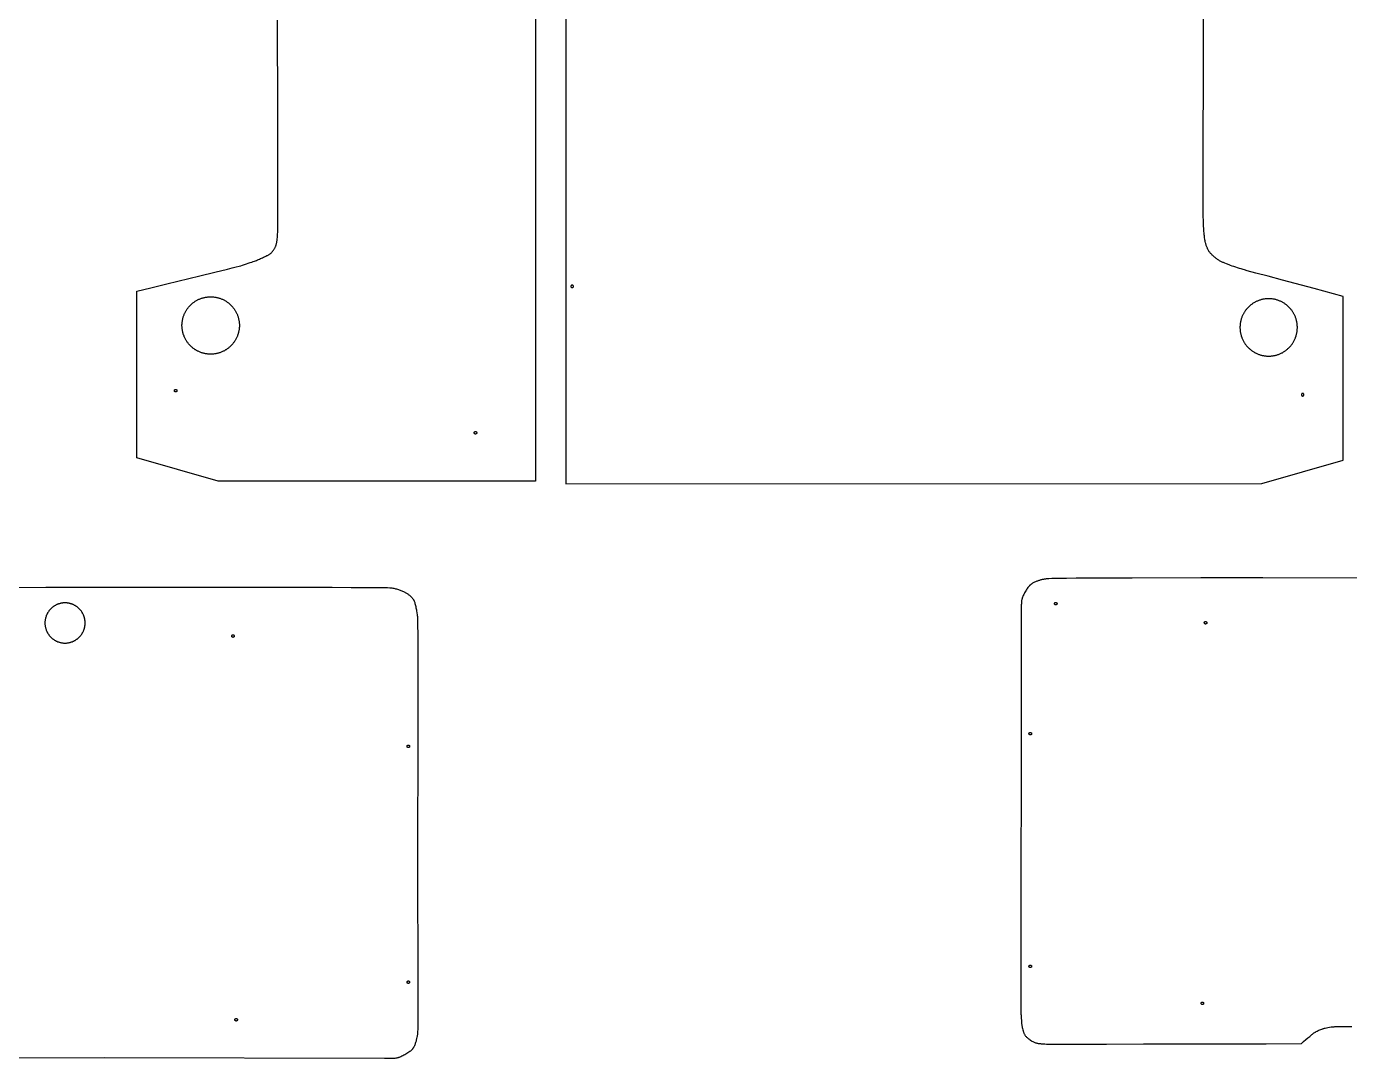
# Model space of a CAD drawing. Extents: x 51 to 7825, y -8 to 7597.
# Drawn here: x 2046 to 4122, y 2 to 1621 of the extents above; entities that cross this region are included whole.
import ezdxf

# ---------------------------------------------------------------- set-up
doc = ezdxf.new("R2010")
doc.units = 0
doc.layers.add('Default Layer', color=1, linetype='CONTINUOUS')

msp = doc.modelspace()

# ---------------------------------------------------------------- linework, layer by layer
at = {"layer": 'Default Layer'}
for points in [[(2892.1, 3263.5), (2892.1, 903.6), (3984, 904), (4111.8, 940.6), (4111.8, 1197.8), (4066.1, 1210), (4016.2, 1223.3), (3993.7, 1229.4), (3974.8, 1234.4), (3961.2, 1238.1), (3956.9, 1239.3), (3954.5, 1240), (3951.7, 1240.8), (3948.8, 1241.7), (3945.9, 1242.6), (3943, 1243.5), (3940.2, 1244.5), (3937.5, 1245.4), (3935, 1246.3), (3932.7, 1247.2), (3928.3, 1248.9), (3926.1, 1249.8), (3923.9, 1250.7), (3922.8, 1251.2), (3921.7, 1251.7), (3920.7, 1252.2), (3919.6, 1252.7), (3918.6, 1253.3), (3917.6, 1253.8), (3916.6, 1254.5), (3915.6, 1255.1), (3914.6, 1255.8), (3913.6, 1256.5), (3912.6, 1257.2), (3911.7, 1257.9), (3910.7, 1258.7), (3909.7, 1259.4), (3908.8, 1260.2), (3907.9, 1261), (3907, 1261.9), (3906.1, 1262.7), (3905.3, 1263.6), (3904.5, 1264.4), (3903.7, 1265.3), (3903, 1266.2), (3902.3, 1267.1), (3901.6, 1267.9), (3901, 1268.8), (3900.5, 1269.8), (3899.9, 1270.7), (3899.4, 1271.7), (3899, 1272.6), (3898.5, 1273.6), (3898.1, 1274.6), (3897.7, 1275.6), (3897.3, 1276.7), (3896.9, 1277.7), (3896.6, 1278.7), (3896.3, 1279.8), (3896, 1280.8), (3895.7, 1281.9), (3895.1, 1284), (3894.9, 1285.1), (3894.6, 1286.4), (3894.4, 1287.8), (3894.2, 1289.4), (3894, 1291.1), (3893.8, 1292.8), (3893.6, 1294.6), (3893.4, 1296.5), (3893.1, 1300.4), (3892.8, 1304.4), (3892.5, 1308.2), (3892.3, 1311.9), (3892.3, 1313.3), (3892.3, 1315.9), (3892.2, 1324.1), (3892.2, 1336.1), (3892.1, 1351.5), (3892.1, 1390.6), (3892.2, 1437.8), (3892.3, 1542.8), (3892.3, 1593.5), (3892.3, 1638.4)], [(2844.7, 1883.6), (2844.7, 1395.7), (2844.7, 907.8), (2346.7, 907.8), (2219, 944.4), (2219, 1205.8), (2241.3, 1211.3), (2266.3, 1217.4), (2318.1, 1230.1), (2341.5, 1235.8), (2361.1, 1240.6), (2368.9, 1242.6), (2375.1, 1244.1), (2379.6, 1245.3), (2382, 1245.9), (2384.8, 1246.8), (2387.9, 1247.7), (2390.9, 1248.7), (2394, 1249.7), (2396.8, 1250.7), (2399.5, 1251.6), (2401.8, 1252.4), (2403.6, 1253.1), (2406.8, 1254.3), (2408.4, 1255), (2410, 1255.6), (2411.6, 1256.3), (2413.1, 1257), (2414.7, 1257.7), (2416.2, 1258.4), (2417.9, 1259.2), (2419.6, 1260), (2421.4, 1260.8), (2423.2, 1261.7), (2424.1, 1262.1), (2424.9, 1262.6), (2425.8, 1263.1), (2426.6, 1263.6), (2427.4, 1264.1), (2428.2, 1264.7), (2428.9, 1265.2), (2429.6, 1265.8), (2430.2, 1266.4), (2430.8, 1267.1), (2431.4, 1267.7), (2432, 1268.4), (2432.6, 1269.1), (2433.1, 1269.8), (2433.6, 1270.5), (2434.1, 1271.3), (2434.6, 1272), (2435, 1272.8), (2435.4, 1273.6), (2435.9, 1274.4), (2436.2, 1275.2), (2436.6, 1276), (2437, 1276.8), (2437.3, 1277.6), (2437.6, 1278.4), (2437.9, 1279.3), (2438.1, 1280.3), (2438.4, 1281.3), (2438.6, 1282.3), (2438.8, 1283.4), (2438.9, 1284.5), (2439.1, 1285.6), (2439.4, 1287.9), (2439.6, 1290.2), (2439.8, 1292.4), (2440, 1294.6), (2440, 1295.8), (2440.1, 1298.1), (2440.1, 1306.1), (2440.2, 1318.2), (2440.2, 1333.9), (2440.2, 1374.1), (2440.2, 1423), (2440.1, 1532.2), (2440, 1584.9), (2440, 1631.3)], [(4177.8, 755.6), (3985.8, 756.5), (3940, 756.3), (3888.2, 756.2), (3780.7, 755.8), (3732.5, 755.6), (3692.9, 755.5), (3677.5, 755.4), (3665.6, 755.3), (3657.7, 755.2), (3655.4, 755.2), (3654.3, 755.2), (3650, 754.9), (3647.9, 754.7), (3645.7, 754.5), (3644.7, 754.4), (3643.6, 754.3), (3642.6, 754.1), (3641.5, 753.9), (3640.5, 753.7), (3639.5, 753.5), (3638.4, 753.3), (3637.4, 753), (3635.3, 752.3), (3634.2, 752), (3633.1, 751.6), (3632, 751.2), (3630.9, 750.8), (3629.8, 750.4), (3628.7, 749.9), (3627.6, 749.4), (3626.5, 748.9), (3625.4, 748.4), (3624.4, 747.8), (3623.4, 747.1), (3622.4, 746.5), (3621.9, 746.1), (3621.5, 745.7), (3621, 745.4), (3620.6, 745), (3620.1, 744.6), (3619.7, 744.1), (3619.3, 743.7), (3618.8, 743.2), (3617.9, 742.1), (3617, 741), (3616.1, 739.7), (3615.2, 738.5), (3614.4, 737.1), (3613.5, 735.7), (3612.7, 734.3), (3611.9, 732.9), (3611.1, 731.4), (3610.4, 730), (3609.8, 728.5), (3609.2, 727.2), (3608.7, 725.8), (3608.2, 724.5), (3608, 723.9), (3607.8, 723.2), (3607.7, 722.6), (3607.5, 722), (3607.2, 720.7), (3607, 719.4), (3606.9, 718), (3606.8, 716.7), (3606.7, 715.4), (3606.6, 714), (3606.5, 711.4), (3606.5, 708.7), (3606.4, 707.3), (3606.4, 706), (3606.3, 704.7), (3606.2, 703.3), (3606.2, 386.8), (3606.1, 343.2), (3606.1, 293.8), (3606, 191.4), (3606, 145.5), (3606, 107.7), (3606, 92.9), (3606.1, 81.4), (3606.1, 73.8), (3606.1, 71.5), (3606.2, 70.3), (3606.3, 67.7), (3606.5, 65.1), (3606.7, 62.4), (3606.9, 59.7), (3607.2, 57.1), (3607.5, 54.7), (3607.7, 53.6), (3607.8, 52.5), (3608, 51.6), (3608.2, 50.7), (3608.6, 49), (3609, 47.4), (3609.4, 45.7), (3609.7, 44.9), (3609.9, 44.1), (3610.2, 43.3), (3610.5, 42.5), (3610.8, 41.7), (3611.2, 40.9), (3611.5, 40.2), (3612, 39.4), (3612.4, 38.7), (3612.9, 38), (3613.4, 37.4), (3614.1, 36.6), (3614.8, 35.9), (3615.6, 35.2), (3616.4, 34.4), (3617.3, 33.7), (3618.3, 32.9), (3619.2, 32.2), (3620.3, 31.5), (3621.3, 30.8), (3622.4, 30.1), (3623.4, 29.5), (3624.5, 28.9), (3625.6, 28.3), (3626.7, 27.8), (3627.8, 27.4), (3628.9, 27), (3629.9, 26.7), (3631.1, 26.4), (3632.2, 26.1), (3633.3, 25.9), (3634.5, 25.7), (3635.6, 25.6), (3636.8, 25.5), (3637.9, 25.4), (3639.1, 25.3), (3641.5, 25.2), (3643.8, 25), (3646.1, 24.9), (3647.5, 24.9), (3650.2, 24.9), (3659.6, 24.8), (3673.9, 24.8), (3692.5, 24.8), (3740.3, 24.9), (3798.5, 25), (3928.3, 25.3), (3991, 25.4), (4046.2, 25.5), (4049.6, 28.6), (4053.1, 31.8), (4056.4, 34.7), (4057.8, 35.9), (4059.1, 36.9), (4061.3, 38.7), (4062.4, 39.6), (4063.5, 40.5), (4064.6, 41.3), (4065.7, 42.2), (4066.9, 43), (4067.5, 43.3), (4068.1, 43.7), (4069.4, 44.4), (4070.7, 45.1), (4072.1, 45.9), (4073.5, 46.5), (4075, 47.2), (4076.5, 47.8), (4078, 48.4), (4079.5, 48.9), (4080.3, 49.1), (4081.2, 49.3), (4082.2, 49.6), (4083.2, 49.8), (4085.3, 50.3), (4087.7, 50.8), (4090.1, 51.2), (4092.5, 51.6), (4095, 51.9), (4096.1, 52), (4097.3, 52.1), (4098.3, 52.2), (4100.1, 52.2), (4106, 52.3), (4114.6, 52.4), (4125.4, 52.4)], [(1791.5, 739.8), (2076.2, 741.8), (2112, 741.7), (2151, 741.7), (2236, 741.6), (2325, 741.6), (2412, 741.5), (2452.8, 741.5), (2490.9, 741.4), (2525.3, 741.4), (2555.5, 741.3), (2580.6, 741.2), (2591, 741.1), (2599.9, 741), (2607.1, 741), (2612.6, 740.9), (2616.2, 740.8), (2617.3, 740.7), (2617.9, 740.7), (2619.3, 740.5), (2620.7, 740.2), (2622.2, 739.9), (2623.6, 739.5), (2625.1, 739.2), (2626.5, 738.8), (2628, 738.4), (2629.4, 738), (2630.8, 737.5), (2632.2, 737), (2633.5, 736.5), (2634.8, 736), (2636, 735.5), (2637.2, 735), (2638.3, 734.4), (2639.3, 733.9), (2640.3, 733.3), (2641.2, 732.8), (2642.2, 732.2), (2643.2, 731.6), (2644.1, 730.9), (2645, 730.3), (2645.9, 729.6), (2646.8, 728.9), (2647.7, 728.1), (2648.6, 727.4), (2649.4, 726.6), (2650.1, 725.8), (2650.9, 724.9), (2651.6, 724), (2652.2, 723.1), (2652.9, 722.2), (2653.1, 721.7), (2653.4, 721.2), (2653.7, 720.6), (2654, 720), (2654.2, 719.4), (2654.5, 718.7), (2655, 717.3), (2655.4, 715.9), (2655.9, 714.3), (2656.3, 712.7), (2656.7, 711.1), (2657, 709.4), (2657.4, 707.7), (2657.7, 706.1), (2658, 704.4), (2658.5, 701.2), (2658.9, 698.4), (2659.1, 697), (2659.2, 695.7), (2659.3, 694.3), (2659.4, 693), (2659.5, 691.6), (2659.5, 690.3), (2659.6, 687.5), (2659.6, 684.8), (2659.6, 682.1), (2659.6, 679.4), (2659.6, 676.6), (2659.7, 673.1), (2659.7, 665.5), (2659.7, 639.8), (2659.7, 558.1), (2659.7, 458.5), (2659.6, 367.9), (2659.9, 59.2), (2659.8, 58.5), (2659.8, 57.6), (2659.9, 56.3), (2659.9, 54.5), (2659.9, 54.5), (2659.8, 52.1), (2659.7, 49.7), (2659.7, 47.3), (2659.6, 45), (2659.6, 43.8), (2659.5, 42.6), (2659.4, 41.4), (2659.3, 40.3), (2659.2, 39.1), (2659, 38), (2658.8, 36.9), (2658.6, 35.8), (2658, 33.3), (2657.4, 30.8), (2657.1, 29.6), (2656.8, 28.3), (2656.4, 27.1), (2656, 25.8), (2655.6, 24.6), (2655.1, 23.4), (2654.6, 22.3), (2654, 21.1), (2653.7, 20.6), (2653.4, 20), (2653.1, 19.5), (2652.8, 19), (2652.4, 18.4), (2652, 17.9), (2651.7, 17.4), (2651.3, 16.9), (2650.8, 16.4), (2650.4, 15.9), (2649.9, 15.4), (2649.3, 14.9), (2648.8, 14.4), (2648.2, 13.9), (2647.6, 13.4), (2646.9, 12.9), (2645.6, 11.9), (2644.1, 10.9), (2642.6, 9.9), (2641.1, 9), (2639.5, 8.1), (2637.9, 7.2), (2636.4, 6.4), (2634.8, 5.6), (2633.3, 4.9), (2631.8, 4.3), (2630.4, 3.8), (2629.7, 3.5), (2629.1, 3.3), (2628.5, 3.1), (2627.9, 3), (2627.2, 2.8), (2626.6, 2.7), (2626, 2.6), (2625.4, 2.5), (2624.1, 2.3), (2622.8, 2.2), (2621.6, 2.2), (2620.3, 2.1), (2619, 2.1), (2617.7, 2.1), (2616.4, 2.2), (2613.8, 2.2), (2611.2, 2.3), (2610, 2.3), (2608.7, 2.2), (2607.8, 2.2), (2168, 3.4), (1728.6, 2.6)]]:
    msp.add_lwpolyline(points, dxfattribs=at)
for points in [[(2902.1, 1215.5), (2901.9, 1215.5), (2901.7, 1215.5), (2901.5, 1215.4), (2901.3, 1215.3), (2901.1, 1215.3), (2900.9, 1215.2), (2900.8, 1215), (2900.6, 1214.9), (2900.5, 1214.8), (2900.4, 1214.6), (2900.3, 1214.5), (2900.2, 1214.3), (2900.2, 1214.1), (2900.1, 1213.9), (2900.1, 1213.7), (2900.1, 1213.5), (2900.1, 1213.3), (2900.1, 1213.1), (2900.2, 1212.9), (2900.2, 1212.7), (2900.3, 1212.5), (2900.4, 1212.4), (2900.5, 1212.2), (2900.6, 1212.1), (2900.8, 1212), (2900.9, 1211.8), (2901.1, 1211.7), (2901.3, 1211.7), (2901.5, 1211.6), (2901.7, 1211.5), (2901.9, 1211.5), (2902.1, 1211.5), (2902.3, 1211.5), (2902.5, 1211.5), (2902.7, 1211.6), (2902.8, 1211.7), (2903, 1211.7), (2903.2, 1211.8), (2903.3, 1212), (2903.5, 1212.1), (2903.6, 1212.2), (2903.7, 1212.4), (2903.8, 1212.5), (2903.9, 1212.7), (2904, 1212.9), (2904, 1213.1), (2904, 1213.3), (2904.1, 1213.5), (2904, 1213.7), (2904, 1213.9), (2904, 1214.1), (2903.9, 1214.3), (2903.8, 1214.5), (2903.7, 1214.6), (2903.6, 1214.8), (2903.5, 1214.9), (2903.3, 1215), (2903.2, 1215.2), (2903, 1215.3), (2902.8, 1215.3), (2902.7, 1215.4), (2902.5, 1215.5), (2902.3, 1215.5), (2902.1, 1215.5)], [(2334.9, 1107.1), (2333.8, 1107.2), (2332.6, 1107.2), (2331.5, 1107.3), (2330.3, 1107.4), (2329.2, 1107.5), (2328.1, 1107.7), (2327, 1107.8), (2325.9, 1108.1), (2324.8, 1108.3), (2323.7, 1108.6), (2322.6, 1108.8), (2321.6, 1109.2), (2320.5, 1109.5), (2319.5, 1109.9), (2318.4, 1110.3), (2317.4, 1110.7), (2316.4, 1111.1), (2315.4, 1111.6), (2314.4, 1112.1), (2313.5, 1112.6), (2312.5, 1113.1), (2311.6, 1113.7), (2310.7, 1114.2), (2309.8, 1114.8), (2308.9, 1115.4), (2308, 1116.1), (2307.1, 1116.7), (2306.3, 1117.4), (2305.5, 1118.1), (2304.7, 1118.8), (2303.9, 1119.6), (2303.1, 1120.3), (2302.4, 1121.1), (2301.6, 1121.9), (2300.9, 1122.7), (2300.2, 1123.5), (2299.5, 1124.4), (2298.9, 1125.2), (2298.2, 1126.1), (2297.6, 1127), (2297, 1127.9), (2296.4, 1128.8), (2295.9, 1129.7), (2295.4, 1130.7), (2294.9, 1131.7), (2294.4, 1132.6), (2293.9, 1133.6), (2293.5, 1134.6), (2293.1, 1135.6), (2292.7, 1136.7), (2292.3, 1137.7), (2292, 1138.8), (2291.6, 1139.8), (2291.3, 1140.9), (2291.1, 1142), (2290.8, 1143.1), (2290.6, 1144.2), (2290.5, 1145.3), (2290.3, 1146.4), (2290.2, 1147.5), (2290.1, 1148.7), (2290, 1149.8), (2289.9, 1151), (2289.9, 1152.1), (2289.9, 1153.3), (2290, 1154.5), (2290.1, 1155.6), (2290.2, 1156.7), (2290.3, 1157.9), (2290.5, 1159), (2290.6, 1160.1), (2290.8, 1161.2), (2291.1, 1162.3), (2291.3, 1163.4), (2291.6, 1164.5), (2292, 1165.5), (2292.3, 1166.6), (2292.7, 1167.6), (2293.1, 1168.6), (2293.5, 1169.7), (2293.9, 1170.7), (2294.4, 1171.6), (2294.9, 1172.6), (2295.4, 1173.6), (2295.9, 1174.5), (2296.4, 1175.5), (2297, 1176.4), (2297.6, 1177.3), (2298.2, 1178.2), (2298.9, 1179.1), (2299.5, 1179.9), (2300.2, 1180.8), (2300.9, 1181.6), (2301.6, 1182.4), (2302.4, 1183.2), (2303.1, 1184), (2303.9, 1184.7), (2304.7, 1185.4), (2305.5, 1186.2), (2306.3, 1186.9), (2307.1, 1187.5), (2308, 1188.2), (2308.9, 1188.8), (2309.8, 1189.5), (2310.7, 1190.1), (2311.6, 1190.6), (2312.5, 1191.2), (2313.5, 1191.7), (2314.4, 1192.2), (2315.4, 1192.7), (2316.4, 1193.2), (2317.4, 1193.6), (2318.4, 1194), (2319.5, 1194.4), (2320.5, 1194.8), (2321.6, 1195.1), (2322.6, 1195.4), (2323.7, 1195.7), (2324.8, 1196), (2325.9, 1196.2), (2327, 1196.4), (2328.1, 1196.6), (2329.2, 1196.8), (2330.3, 1196.9), (2331.5, 1197), (2332.6, 1197.1), (2333.8, 1197.1), (2334.9, 1197.1), (2336.1, 1197.1), (2337.2, 1197.1), (2338.4, 1197), (2339.5, 1196.9), (2340.7, 1196.8), (2341.8, 1196.6), (2342.9, 1196.4), (2344, 1196.2), (2345.1, 1196), (2346.2, 1195.7), (2347.3, 1195.4), (2348.3, 1195.1), (2349.4, 1194.8), (2350.4, 1194.4), (2351.4, 1194), (2352.4, 1193.6), (2353.5, 1193.2), (2354.4, 1192.7), (2355.4, 1192.2), (2356.4, 1191.7), (2357.3, 1191.2), (2358.3, 1190.6), (2359.2, 1190.1), (2360.1, 1189.5), (2361, 1188.8), (2361.9, 1188.2), (2362.7, 1187.5), (2363.6, 1186.9), (2364.4, 1186.2), (2365.2, 1185.4), (2366, 1184.7), (2366.8, 1184), (2367.5, 1183.2), (2368.2, 1182.4), (2369, 1181.6), (2369.7, 1180.8), (2370.3, 1179.9), (2371, 1179.1), (2371.6, 1178.2), (2372.2, 1177.3), (2372.8, 1176.4), (2373.4, 1175.5), (2374, 1174.5), (2374.5, 1173.6), (2375, 1172.6), (2375.5, 1171.6), (2376, 1170.7), (2376.4, 1169.7), (2376.8, 1168.6), (2377.2, 1167.6), (2377.6, 1166.6), (2377.9, 1165.5), (2378.2, 1164.5), (2378.5, 1163.4), (2378.8, 1162.3), (2379, 1161.2), (2379.2, 1160.1), (2379.4, 1159), (2379.6, 1157.9), (2379.7, 1156.7), (2379.8, 1155.6), (2379.9, 1154.5), (2379.9, 1153.3), (2379.9, 1152.1), (2379.9, 1151), (2379.9, 1149.8), (2379.8, 1148.7), (2379.7, 1147.5), (2379.6, 1146.4), (2379.4, 1145.3), (2379.2, 1144.2), (2379, 1143.1), (2378.8, 1142), (2378.5, 1140.9), (2378.2, 1139.8), (2377.9, 1138.8), (2377.6, 1137.7), (2377.2, 1136.7), (2376.8, 1135.6), (2376.4, 1134.6), (2376, 1133.6), (2375.5, 1132.6), (2375, 1131.7), (2374.5, 1130.7), (2374, 1129.7), (2373.4, 1128.8), (2372.8, 1127.9), (2372.2, 1127), (2371.6, 1126.1), (2371, 1125.2), (2370.3, 1124.4), (2369.7, 1123.5), (2369, 1122.7), (2368.2, 1121.9), (2367.5, 1121.1), (2366.8, 1120.3), (2366, 1119.6), (2365.2, 1118.8), (2364.4, 1118.1), (2363.6, 1117.4), (2362.7, 1116.7), (2361.9, 1116.1), (2361, 1115.4), (2360.1, 1114.8), (2359.2, 1114.2), (2358.3, 1113.7), (2357.3, 1113.1), (2356.4, 1112.6), (2355.4, 1112.1), (2354.4, 1111.6), (2353.5, 1111.1), (2352.4, 1110.7), (2351.4, 1110.3), (2350.4, 1109.9), (2349.4, 1109.5), (2348.3, 1109.2), (2347.3, 1108.8), (2346.2, 1108.6), (2345.1, 1108.3), (2344, 1108.1), (2342.9, 1107.8), (2341.8, 1107.7), (2340.7, 1107.5), (2339.5, 1107.4), (2338.4, 1107.3), (2337.2, 1107.2), (2336.1, 1107.2), (2334.9, 1107.1)], [(3994.7, 1194.1), (3993.5, 1194.1), (3992.4, 1194), (3991.2, 1193.9), (3990.1, 1193.8), (3989, 1193.7), (3987.9, 1193.5), (3986.7, 1193.4), (3985.6, 1193.2), (3984.5, 1192.9), (3983.5, 1192.7), (3982.4, 1192.4), (3981.3, 1192), (3980.3, 1191.7), (3979.2, 1191.3), (3978.2, 1190.9), (3977.2, 1190.5), (3976.2, 1190.1), (3975.2, 1189.6), (3974.2, 1189.1), (3973.3, 1188.6), (3972.3, 1188.1), (3971.4, 1187.6), (3970.4, 1187), (3969.5, 1186.4), (3968.7, 1185.8), (3967.8, 1185.1), (3966.9, 1184.5), (3966.1, 1183.8), (3965.3, 1183.1), (3964.4, 1182.4), (3963.7, 1181.6), (3962.9, 1180.9), (3962.1, 1180.1), (3961.4, 1179.3), (3960.7, 1178.5), (3960, 1177.7), (3959.3, 1176.8), (3958.6, 1176), (3958, 1175.1), (3957.4, 1174.2), (3956.8, 1173.3), (3956.2, 1172.4), (3955.7, 1171.5), (3955.1, 1170.5), (3954.6, 1169.6), (3954.1, 1168.6), (3953.7, 1167.6), (3953.2, 1166.6), (3952.8, 1165.6), (3952.4, 1164.5), (3952.1, 1163.5), (3951.7, 1162.4), (3951.4, 1161.4), (3951.1, 1160.3), (3950.9, 1159.2), (3950.6, 1158.1), (3950.4, 1157), (3950.2, 1155.9), (3950.1, 1154.8), (3949.9, 1153.7), (3949.8, 1152.5), (3949.8, 1151.4), (3949.7, 1150.2), (3949.7, 1149.1), (3949.7, 1147.9), (3949.8, 1146.8), (3949.8, 1145.6), (3949.9, 1144.5), (3950.1, 1143.3), (3950.2, 1142.2), (3950.4, 1141.1), (3950.6, 1140), (3950.9, 1138.9), (3951.1, 1137.8), (3951.4, 1136.7), (3951.7, 1135.7), (3952.1, 1134.6), (3952.4, 1133.6), (3952.8, 1132.6), (3953.2, 1131.6), (3953.7, 1130.5), (3954.1, 1129.6), (3954.6, 1128.6), (3955.1, 1127.6), (3955.7, 1126.7), (3956.2, 1125.7), (3956.8, 1124.8), (3957.4, 1123.9), (3958, 1123), (3958.6, 1122.1), (3959.3, 1121.3), (3960, 1120.4), (3960.7, 1119.6), (3961.4, 1118.8), (3962.1, 1118), (3962.9, 1117.2), (3963.7, 1116.5), (3964.4, 1115.8), (3965.3, 1115), (3966.1, 1114.3), (3966.9, 1113.7), (3967.8, 1113), (3968.7, 1112.4), (3969.5, 1111.8), (3970.4, 1111.2), (3971.4, 1110.6), (3972.3, 1110), (3973.3, 1109.5), (3974.2, 1109), (3975.2, 1108.5), (3976.2, 1108), (3977.2, 1107.6), (3978.2, 1107.2), (3979.2, 1106.8), (3980.3, 1106.4), (3981.3, 1106.1), (3982.4, 1105.8), (3983.5, 1105.5), (3984.5, 1105.2), (3985.6, 1105), (3986.7, 1104.8), (3987.9, 1104.6), (3989, 1104.4), (3990.1, 1104.3), (3991.2, 1104.2), (3992.4, 1104.1), (3993.5, 1104.1), (3994.7, 1104.1), (3995.9, 1104.1), (3997, 1104.1), (3998.2, 1104.2), (3999.3, 1104.3), (4000.4, 1104.4), (4001.6, 1104.6), (4002.7, 1104.8), (4003.8, 1105), (4004.9, 1105.2), (4006, 1105.5), (4007, 1105.8), (4008.1, 1106.1), (4009.1, 1106.4), (4010.2, 1106.8), (4011.2, 1107.2), (4012.2, 1107.6), (4013.2, 1108), (4014.2, 1108.5), (4015.2, 1109), (4016.2, 1109.5), (4017.1, 1110), (4018, 1110.6), (4019, 1111.2), (4019.9, 1111.8), (4020.8, 1112.4), (4021.6, 1113), (4022.5, 1113.7), (4023.3, 1114.3), (4024.2, 1115), (4025, 1115.8), (4025.8, 1116.5), (4026.5, 1117.2), (4027.3, 1118), (4028, 1118.8), (4028.7, 1119.6), (4029.4, 1120.4), (4030.1, 1121.3), (4030.8, 1122.1), (4031.4, 1123), (4032, 1123.9), (4032.6, 1124.8), (4033.2, 1125.7), (4033.7, 1126.7), (4034.3, 1127.6), (4034.8, 1128.6), (4035.3, 1129.6), (4035.7, 1130.5), (4036.2, 1131.6), (4036.6, 1132.6), (4037, 1133.6), (4037.3, 1134.6), (4037.7, 1135.7), (4038, 1136.7), (4038.3, 1137.8), (4038.6, 1138.9), (4038.8, 1140), (4039, 1141.1), (4039.2, 1142.2), (4039.3, 1143.3), (4039.5, 1144.5), (4039.6, 1145.6), (4039.6, 1146.8), (4039.7, 1147.9), (4039.7, 1149.1), (4039.7, 1150.2), (4039.6, 1151.4), (4039.6, 1152.5), (4039.5, 1153.7), (4039.3, 1154.8), (4039.2, 1155.9), (4039, 1157), (4038.8, 1158.1), (4038.6, 1159.2), (4038.3, 1160.3), (4038, 1161.4), (4037.7, 1162.4), (4037.3, 1163.5), (4037, 1164.5), (4036.6, 1165.6), (4036.2, 1166.6), (4035.7, 1167.6), (4035.3, 1168.6), (4034.8, 1169.6), (4034.3, 1170.5), (4033.7, 1171.5), (4033.2, 1172.4), (4032.6, 1173.3), (4032, 1174.2), (4031.4, 1175.1), (4030.8, 1176), (4030.1, 1176.8), (4029.4, 1177.7), (4028.7, 1178.5), (4028, 1179.3), (4027.3, 1180.1), (4026.5, 1180.9), (4025.8, 1181.6), (4025, 1182.4), (4024.2, 1183.1), (4023.3, 1183.8), (4022.5, 1184.5), (4021.6, 1185.1), (4020.8, 1185.8), (4019.9, 1186.4), (4019, 1187), (4018, 1187.6), (4017.1, 1188.1), (4016.2, 1188.6), (4015.2, 1189.1), (4014.2, 1189.6), (4013.2, 1190.1), (4012.2, 1190.5), (4011.2, 1190.9), (4010.2, 1191.3), (4009.1, 1191.7), (4008.1, 1192), (4007, 1192.4), (4006, 1192.7), (4004.9, 1192.9), (4003.8, 1193.2), (4002.7, 1193.4), (4001.6, 1193.5), (4000.4, 1193.7), (3999.3, 1193.8), (3998.2, 1193.9), (3997, 1194), (3995.9, 1194.1), (3994.7, 1194.1)], [(2280, 1047.9), (2279.8, 1047.9), (2279.6, 1047.9), (2279.4, 1048), (2279.2, 1048), (2279, 1048.1), (2278.9, 1048.2), (2278.7, 1048.3), (2278.6, 1048.5), (2278.4, 1048.6), (2278.3, 1048.8), (2278.2, 1048.9), (2278.1, 1049.1), (2278.1, 1049.3), (2278, 1049.5), (2278, 1049.7), (2278, 1049.9), (2278, 1050.1), (2278, 1050.3), (2278.1, 1050.5), (2278.1, 1050.7), (2278.2, 1050.8), (2278.3, 1051), (2278.4, 1051.2), (2278.6, 1051.3), (2278.7, 1051.4), (2278.9, 1051.5), (2279, 1051.6), (2279.2, 1051.7), (2279.4, 1051.8), (2279.6, 1051.8), (2279.8, 1051.9), (2280, 1051.9), (2280.2, 1051.9), (2280.4, 1051.8), (2280.6, 1051.8), (2280.7, 1051.7), (2280.9, 1051.6), (2281.1, 1051.5), (2281.2, 1051.4), (2281.4, 1051.3), (2281.5, 1051.2), (2281.6, 1051), (2281.7, 1050.8), (2281.8, 1050.7), (2281.9, 1050.5), (2281.9, 1050.3), (2282, 1050.1), (2282, 1049.9), (2282, 1049.7), (2281.9, 1049.5), (2281.9, 1049.3), (2281.8, 1049.1), (2281.7, 1048.9), (2281.6, 1048.8), (2281.5, 1048.6), (2281.4, 1048.5), (2281.2, 1048.3), (2281.1, 1048.2), (2280.9, 1048.1), (2280.7, 1048), (2280.6, 1048), (2280.4, 1047.9), (2280.2, 1047.9), (2280, 1047.9)], [(4048.1, 1045.5), (4047.9, 1045.5), (4047.7, 1045.5), (4047.5, 1045.4), (4047.3, 1045.3), (4047.1, 1045.3), (4046.9, 1045.2), (4046.8, 1045), (4046.6, 1044.9), (4046.5, 1044.8), (4046.4, 1044.6), (4046.3, 1044.5), (4046.2, 1044.3), (4046.2, 1044.1), (4046.1, 1043.9), (4046.1, 1043.7), (4046.1, 1043.5), (4046.1, 1043.3), (4046.1, 1043.1), (4046.2, 1042.9), (4046.2, 1042.7), (4046.3, 1042.5), (4046.4, 1042.4), (4046.5, 1042.2), (4046.6, 1042.1), (4046.8, 1042), (4046.9, 1041.8), (4047.1, 1041.7), (4047.3, 1041.7), (4047.5, 1041.6), (4047.7, 1041.5), (4047.9, 1041.5), (4048.1, 1041.5), (4048.3, 1041.5), (4048.5, 1041.5), (4048.7, 1041.6), (4048.8, 1041.7), (4049, 1041.7), (4049.2, 1041.8), (4049.3, 1042), (4049.5, 1042.1), (4049.6, 1042.2), (4049.7, 1042.4), (4049.8, 1042.5), (4049.9, 1042.7), (4050, 1042.9), (4050, 1043.1), (4050, 1043.3), (4050.1, 1043.5), (4050, 1043.7), (4050, 1043.9), (4050, 1044.1), (4049.9, 1044.3), (4049.8, 1044.5), (4049.7, 1044.6), (4049.6, 1044.8), (4049.5, 1044.9), (4049.3, 1045), (4049.2, 1045.2), (4049, 1045.3), (4048.8, 1045.3), (4048.7, 1045.4), (4048.5, 1045.5), (4048.3, 1045.5), (4048.1, 1045.5)], [(2750.3, 981.8), (2750.1, 981.8), (2749.9, 981.9), (2749.7, 981.9), (2749.6, 982), (2749.4, 982.1), (2749.2, 982.2), (2749.1, 982.3), (2748.9, 982.4), (2748.8, 982.5), (2748.7, 982.7), (2748.6, 982.9), (2748.5, 983), (2748.4, 983.2), (2748.4, 983.4), (2748.3, 983.6), (2748.3, 983.8), (2748.3, 984), (2748.4, 984.2), (2748.4, 984.4), (2748.5, 984.6), (2748.6, 984.8), (2748.7, 984.9), (2748.8, 985.1), (2748.9, 985.2), (2749.1, 985.4), (2749.2, 985.5), (2749.4, 985.6), (2749.6, 985.7), (2749.7, 985.7), (2749.9, 985.8), (2750.1, 985.8), (2750.3, 985.8), (2750.5, 985.8), (2750.7, 985.8), (2750.9, 985.7), (2751.1, 985.7), (2751.3, 985.6), (2751.5, 985.5), (2751.6, 985.4), (2751.8, 985.2), (2751.9, 985.1), (2752, 984.9), (2752.1, 984.8), (2752.2, 984.6), (2752.2, 984.4), (2752.3, 984.2), (2752.3, 984), (2752.3, 983.8), (2752.3, 983.6), (2752.3, 983.4), (2752.2, 983.2), (2752.2, 983), (2752.1, 982.9), (2752, 982.7), (2751.9, 982.5), (2751.8, 982.4), (2751.6, 982.3), (2751.5, 982.2), (2751.3, 982.1), (2751.1, 982), (2750.9, 981.9), (2750.7, 981.9), (2750.5, 981.8), (2750.3, 981.8)], [(2106.5, 653.9), (2107.3, 654), (2108.1, 654), (2108.9, 654), (2109.7, 654.1), (2110.5, 654.2), (2111.2, 654.3), (2112, 654.4), (2112.8, 654.6), (2113.6, 654.7), (2114.3, 654.9), (2115.1, 655.1), (2115.8, 655.4), (2116.6, 655.6), (2117.3, 655.9), (2118, 656.1), (2118.7, 656.4), (2119.4, 656.7), (2120.1, 657), (2120.8, 657.4), (2121.5, 657.7), (2122.1, 658.1), (2122.8, 658.5), (2123.4, 658.9), (2124.1, 659.3), (2124.7, 659.8), (2125.3, 660.2), (2125.9, 660.7), (2126.5, 661.1), (2127.1, 661.6), (2127.6, 662.1), (2128.2, 662.6), (2128.7, 663.2), (2129.3, 663.7), (2129.8, 664.3), (2130.3, 664.8), (2130.8, 665.4), (2131.2, 666), (2131.7, 666.6), (2132.1, 667.2), (2132.6, 667.8), (2133, 668.5), (2133.4, 669.1), (2133.8, 669.8), (2134.1, 670.4), (2134.5, 671.1), (2134.8, 671.8), (2135.2, 672.5), (2135.5, 673.2), (2135.8, 673.9), (2136, 674.6), (2136.3, 675.3), (2136.5, 676.1), (2136.8, 676.8), (2137, 677.6), (2137.1, 678.3), (2137.3, 679.1), (2137.5, 679.9), (2137.6, 680.6), (2137.7, 681.4), (2137.8, 682.2), (2137.9, 683), (2137.9, 683.8), (2137.9, 684.6), (2138, 685.4), (2137.9, 686.3), (2137.9, 687.1), (2137.9, 687.9), (2137.8, 688.7), (2137.7, 689.5), (2137.6, 690.2), (2137.5, 691), (2137.3, 691.8), (2137.1, 692.6), (2137, 693.3), (2136.8, 694.1), (2136.5, 694.8), (2136.3, 695.5), (2136, 696.3), (2135.8, 697), (2135.5, 697.7), (2135.2, 698.4), (2134.8, 699.1), (2134.5, 699.8), (2134.1, 700.5), (2133.8, 701.1), (2133.4, 701.8), (2133, 702.4), (2132.6, 703.1), (2132.1, 703.7), (2131.7, 704.3), (2131.2, 704.9), (2130.8, 705.5), (2130.3, 706.1), (2129.8, 706.6), (2129.3, 707.2), (2128.7, 707.7), (2128.2, 708.2), (2127.6, 708.8), (2127.1, 709.3), (2126.5, 709.7), (2125.9, 710.2), (2125.3, 710.7), (2124.7, 711.1), (2124.1, 711.6), (2123.4, 712), (2122.8, 712.4), (2122.1, 712.8), (2121.5, 713.1), (2120.8, 713.5), (2120.1, 713.8), (2119.4, 714.2), (2118.7, 714.5), (2118, 714.8), (2117.3, 715), (2116.6, 715.3), (2115.8, 715.5), (2115.1, 715.7), (2114.3, 715.9), (2113.6, 716.1), (2112.8, 716.3), (2112, 716.4), (2111.2, 716.6), (2110.5, 716.7), (2109.7, 716.8), (2108.9, 716.8), (2108.1, 716.9), (2107.3, 716.9), (2106.5, 716.9), (2105.6, 716.9), (2104.8, 716.9), (2104, 716.8), (2103.2, 716.8), (2102.4, 716.7), (2101.7, 716.6), (2100.9, 716.4), (2100.1, 716.3), (2099.3, 716.1), (2098.6, 715.9), (2097.8, 715.7), (2097.1, 715.5), (2096.3, 715.3), (2095.6, 715), (2094.9, 714.8), (2094.2, 714.5), (2093.5, 714.2), (2092.8, 713.8), (2092.1, 713.5), (2091.4, 713.1), (2090.8, 712.8), (2090.1, 712.4), (2089.5, 712), (2088.8, 711.6), (2088.2, 711.1), (2087.6, 710.7), (2087, 710.2), (2086.4, 709.7), (2085.8, 709.3), (2085.3, 708.8), (2084.7, 708.2), (2084.2, 707.7), (2083.6, 707.2), (2083.1, 706.6), (2082.6, 706.1), (2082.1, 705.5), (2081.7, 704.9), (2081.2, 704.3), (2080.8, 703.7), (2080.3, 703.1), (2079.9, 702.4), (2079.5, 701.8), (2079.1, 701.1), (2078.8, 700.5), (2078.4, 699.8), (2078.1, 699.1), (2077.7, 698.4), (2077.4, 697.7), (2077.1, 697), (2076.9, 696.3), (2076.6, 695.5), (2076.4, 694.8), (2076.1, 694.1), (2075.9, 693.3), (2075.8, 692.6), (2075.6, 691.8), (2075.4, 691), (2075.3, 690.2), (2075.2, 689.5), (2075.1, 688.7), (2075, 687.9), (2075, 687.1), (2075, 686.3), (2075, 685.4), (2075, 684.6), (2075, 683.8), (2075, 683), (2075.1, 682.2), (2075.2, 681.4), (2075.3, 680.6), (2075.4, 679.9), (2075.6, 679.1), (2075.8, 678.3), (2075.9, 677.6), (2076.1, 676.8), (2076.4, 676.1), (2076.6, 675.3), (2076.9, 674.6), (2077.1, 673.9), (2077.4, 673.2), (2077.7, 672.5), (2078.1, 671.8), (2078.4, 671.1), (2078.8, 670.4), (2079.1, 669.8), (2079.5, 669.1), (2079.9, 668.5), (2080.3, 667.8), (2080.8, 667.2), (2081.2, 666.6), (2081.7, 666), (2082.1, 665.4), (2082.6, 664.8), (2083.1, 664.3), (2083.6, 663.7), (2084.2, 663.2), (2084.7, 662.6), (2085.3, 662.1), (2085.8, 661.6), (2086.4, 661.1), (2087, 660.7), (2087.6, 660.2), (2088.2, 659.8), (2088.8, 659.3), (2089.5, 658.9), (2090.1, 658.5), (2090.8, 658.1), (2091.4, 657.7), (2092.1, 657.4), (2092.8, 657), (2093.5, 656.7), (2094.2, 656.4), (2094.9, 656.1), (2095.6, 655.9), (2096.3, 655.6), (2097.1, 655.4), (2097.8, 655.1), (2098.6, 654.9), (2099.3, 654.7), (2100.1, 654.6), (2100.9, 654.4), (2101.7, 654.3), (2102.4, 654.2), (2103.2, 654.1), (2104, 654), (2104.8, 654), (2105.6, 654), (2106.5, 653.9)], [(3660.7, 717.8), (3660.9, 717.8), (3661.1, 717.7), (3661.3, 717.7), (3661.5, 717.6), (3661.7, 717.5), (3661.8, 717.4), (3662, 717.3), (3662.1, 717.2), (3662.3, 717), (3662.4, 716.9), (3662.5, 716.7), (3662.6, 716.5), (3662.6, 716.4), (3662.7, 716.2), (3662.7, 716), (3662.7, 715.8), (3662.7, 715.6), (3662.7, 715.4), (3662.6, 715.2), (3662.6, 715), (3662.5, 714.8), (3662.4, 714.7), (3662.3, 714.5), (3662.1, 714.4), (3662, 714.2), (3661.8, 714.1), (3661.7, 714), (3661.5, 713.9), (3661.3, 713.9), (3661.1, 713.8), (3660.9, 713.8), (3660.7, 713.8), (3660.5, 713.8), (3660.3, 713.8), (3660.1, 713.9), (3659.9, 713.9), (3659.8, 714), (3659.6, 714.1), (3659.5, 714.2), (3659.3, 714.4), (3659.2, 714.5), (3659.1, 714.7), (3659, 714.8), (3658.9, 715), (3658.8, 715.2), (3658.8, 715.4), (3658.7, 715.6), (3658.7, 715.8), (3658.7, 716), (3658.8, 716.2), (3658.8, 716.4), (3658.9, 716.5), (3659, 716.7), (3659.1, 716.9), (3659.2, 717), (3659.3, 717.2), (3659.5, 717.3), (3659.6, 717.4), (3659.8, 717.5), (3659.9, 717.6), (3660.1, 717.7), (3660.3, 717.7), (3660.5, 717.8), (3660.7, 717.8)], [(3895.7, 687.8), (3895.9, 687.8), (3896.1, 687.7), (3896.3, 687.7), (3896.5, 687.6), (3896.7, 687.5), (3896.8, 687.4), (3897, 687.3), (3897.1, 687.2), (3897.3, 687), (3897.4, 686.9), (3897.5, 686.7), (3897.6, 686.5), (3897.6, 686.4), (3897.7, 686.2), (3897.7, 686), (3897.7, 685.8), (3897.7, 685.6), (3897.7, 685.4), (3897.6, 685.2), (3897.6, 685), (3897.5, 684.8), (3897.4, 684.7), (3897.3, 684.5), (3897.1, 684.4), (3897, 684.2), (3896.8, 684.1), (3896.7, 684), (3896.5, 683.9), (3896.3, 683.9), (3896.1, 683.8), (3895.9, 683.8), (3895.7, 683.8), (3895.5, 683.8), (3895.3, 683.8), (3895.1, 683.9), (3894.9, 683.9), (3894.8, 684), (3894.6, 684.1), (3894.5, 684.2), (3894.3, 684.4), (3894.2, 684.5), (3894.1, 684.7), (3894, 684.8), (3893.9, 685), (3893.8, 685.2), (3893.8, 685.4), (3893.7, 685.6), (3893.7, 685.8), (3893.7, 686), (3893.8, 686.2), (3893.8, 686.4), (3893.9, 686.5), (3894, 686.7), (3894.1, 686.9), (3894.2, 687), (3894.3, 687.2), (3894.5, 687.3), (3894.6, 687.4), (3894.8, 687.5), (3894.9, 687.6), (3895.1, 687.7), (3895.3, 687.7), (3895.5, 687.8), (3895.7, 687.8)], [(2369.9, 662.9), (2369.7, 662.9), (2369.5, 663), (2369.4, 663), (2369.2, 663.1), (2369, 663.2), (2368.8, 663.3), (2368.7, 663.4), (2368.5, 663.5), (2368.4, 663.6), (2368.3, 663.8), (2368.2, 664), (2368.1, 664.1), (2368, 664.3), (2368, 664.5), (2368, 664.7), (2367.9, 664.9), (2368, 665.1), (2368, 665.3), (2368, 665.5), (2368.1, 665.7), (2368.2, 665.9), (2368.3, 666), (2368.4, 666.2), (2368.5, 666.3), (2368.7, 666.5), (2368.8, 666.6), (2369, 666.7), (2369.2, 666.8), (2369.4, 666.8), (2369.5, 666.9), (2369.7, 666.9), (2369.9, 666.9), (2370.1, 666.9), (2370.3, 666.9), (2370.5, 666.8), (2370.7, 666.8), (2370.9, 666.7), (2371.1, 666.6), (2371.2, 666.5), (2371.4, 666.3), (2371.5, 666.2), (2371.6, 666), (2371.7, 665.9), (2371.8, 665.7), (2371.9, 665.5), (2371.9, 665.3), (2371.9, 665.1), (2371.9, 664.9), (2371.9, 664.7), (2371.9, 664.5), (2371.9, 664.3), (2371.8, 664.1), (2371.7, 664), (2371.6, 663.8), (2371.5, 663.6), (2371.4, 663.5), (2371.2, 663.4), (2371.1, 663.3), (2370.9, 663.2), (2370.7, 663.1), (2370.5, 663), (2370.3, 663), (2370.1, 662.9), (2369.9, 662.9)], [(3620.7, 513.8), (3620.9, 513.8), (3621.1, 513.7), (3621.3, 513.7), (3621.5, 513.6), (3621.7, 513.5), (3621.8, 513.4), (3622, 513.3), (3622.1, 513.2), (3622.3, 513), (3622.4, 512.9), (3622.5, 512.7), (3622.6, 512.5), (3622.6, 512.4), (3622.7, 512.2), (3622.7, 512), (3622.7, 511.8), (3622.7, 511.6), (3622.7, 511.4), (3622.6, 511.2), (3622.6, 511), (3622.5, 510.8), (3622.4, 510.7), (3622.3, 510.5), (3622.1, 510.4), (3622, 510.2), (3621.8, 510.1), (3621.7, 510), (3621.5, 509.9), (3621.3, 509.9), (3621.1, 509.8), (3620.9, 509.8), (3620.7, 509.8), (3620.5, 509.8), (3620.3, 509.8), (3620.1, 509.9), (3619.9, 509.9), (3619.8, 510), (3619.6, 510.1), (3619.5, 510.2), (3619.3, 510.4), (3619.2, 510.5), (3619.1, 510.7), (3619, 510.8), (3618.9, 511), (3618.8, 511.2), (3618.8, 511.4), (3618.7, 511.6), (3618.7, 511.8), (3618.7, 512), (3618.8, 512.2), (3618.8, 512.4), (3618.9, 512.5), (3619, 512.7), (3619.1, 512.9), (3619.2, 513), (3619.3, 513.2), (3619.5, 513.3), (3619.6, 513.4), (3619.8, 513.5), (3619.9, 513.6), (3620.1, 513.7), (3620.3, 513.7), (3620.5, 513.8), (3620.7, 513.8)], [(2644.9, 489.9), (2644.7, 489.9), (2644.5, 490), (2644.4, 490), (2644.2, 490.1), (2644, 490.2), (2643.8, 490.3), (2643.7, 490.4), (2643.5, 490.5), (2643.4, 490.6), (2643.3, 490.8), (2643.2, 491), (2643.1, 491.1), (2643, 491.3), (2643, 491.5), (2643, 491.7), (2642.9, 491.9), (2643, 492.1), (2643, 492.3), (2643, 492.5), (2643.1, 492.7), (2643.2, 492.9), (2643.3, 493), (2643.4, 493.2), (2643.5, 493.3), (2643.7, 493.5), (2643.8, 493.6), (2644, 493.7), (2644.2, 493.8), (2644.4, 493.8), (2644.5, 493.9), (2644.7, 493.9), (2644.9, 493.9), (2645.1, 493.9), (2645.3, 493.9), (2645.5, 493.8), (2645.7, 493.8), (2645.9, 493.7), (2646.1, 493.6), (2646.2, 493.5), (2646.4, 493.3), (2646.5, 493.2), (2646.6, 493), (2646.7, 492.9), (2646.8, 492.7), (2646.9, 492.5), (2646.9, 492.3), (2646.9, 492.1), (2646.9, 491.9), (2646.9, 491.7), (2646.9, 491.5), (2646.9, 491.3), (2646.8, 491.1), (2646.7, 491), (2646.6, 490.8), (2646.5, 490.6), (2646.4, 490.5), (2646.2, 490.4), (2646.1, 490.3), (2645.9, 490.2), (2645.7, 490.1), (2645.5, 490), (2645.3, 490), (2645.1, 489.9), (2644.9, 489.9)], [(3620.7, 148.8), (3620.9, 148.8), (3621.1, 148.7), (3621.3, 148.7), (3621.5, 148.6), (3621.7, 148.5), (3621.8, 148.4), (3622, 148.3), (3622.1, 148.2), (3622.3, 148), (3622.4, 147.9), (3622.5, 147.7), (3622.6, 147.5), (3622.6, 147.4), (3622.7, 147.2), (3622.7, 147), (3622.7, 146.8), (3622.7, 146.6), (3622.7, 146.4), (3622.6, 146.2), (3622.6, 146), (3622.5, 145.8), (3622.4, 145.7), (3622.3, 145.5), (3622.1, 145.4), (3622, 145.2), (3621.8, 145.1), (3621.7, 145), (3621.5, 144.9), (3621.3, 144.9), (3621.1, 144.8), (3620.9, 144.8), (3620.7, 144.8), (3620.5, 144.8), (3620.3, 144.8), (3620.1, 144.9), (3619.9, 144.9), (3619.8, 145), (3619.6, 145.1), (3619.5, 145.2), (3619.3, 145.4), (3619.2, 145.5), (3619.1, 145.7), (3619, 145.8), (3618.9, 146), (3618.8, 146.2), (3618.8, 146.4), (3618.7, 146.6), (3618.7, 146.8), (3618.7, 147), (3618.8, 147.2), (3618.8, 147.4), (3618.9, 147.5), (3619, 147.7), (3619.1, 147.9), (3619.2, 148), (3619.3, 148.2), (3619.5, 148.3), (3619.6, 148.4), (3619.8, 148.5), (3619.9, 148.6), (3620.1, 148.7), (3620.3, 148.7), (3620.5, 148.8), (3620.7, 148.8)], [(2644.9, 119.9), (2644.7, 119.9), (2644.5, 120), (2644.4, 120), (2644.2, 120.1), (2644, 120.2), (2643.8, 120.3), (2643.7, 120.4), (2643.5, 120.5), (2643.4, 120.6), (2643.3, 120.8), (2643.2, 121), (2643.1, 121.1), (2643, 121.3), (2643, 121.5), (2643, 121.7), (2642.9, 121.9), (2643, 122.1), (2643, 122.3), (2643, 122.5), (2643.1, 122.7), (2643.2, 122.9), (2643.3, 123), (2643.4, 123.2), (2643.5, 123.3), (2643.7, 123.5), (2643.8, 123.6), (2644, 123.7), (2644.2, 123.8), (2644.4, 123.8), (2644.5, 123.9), (2644.7, 123.9), (2644.9, 123.9), (2645.1, 123.9), (2645.3, 123.9), (2645.5, 123.8), (2645.7, 123.8), (2645.9, 123.7), (2646.1, 123.6), (2646.2, 123.5), (2646.4, 123.3), (2646.5, 123.2), (2646.6, 123), (2646.7, 122.9), (2646.8, 122.7), (2646.9, 122.5), (2646.9, 122.3), (2646.9, 122.1), (2646.9, 121.9), (2646.9, 121.7), (2646.9, 121.5), (2646.9, 121.3), (2646.8, 121.1), (2646.7, 121), (2646.6, 120.8), (2646.5, 120.6), (2646.4, 120.5), (2646.2, 120.4), (2646.1, 120.3), (2645.9, 120.2), (2645.7, 120.1), (2645.5, 120), (2645.3, 120), (2645.1, 119.9), (2644.9, 119.9)], [(3890.7, 90.8), (3890.9, 90.8), (3891.1, 90.7), (3891.3, 90.7), (3891.5, 90.6), (3891.7, 90.5), (3891.8, 90.4), (3892, 90.3), (3892.1, 90.2), (3892.3, 90), (3892.4, 89.9), (3892.5, 89.7), (3892.6, 89.5), (3892.6, 89.4), (3892.7, 89.2), (3892.7, 89), (3892.7, 88.8), (3892.7, 88.6), (3892.7, 88.4), (3892.6, 88.2), (3892.6, 88), (3892.5, 87.8), (3892.4, 87.7), (3892.3, 87.5), (3892.1, 87.4), (3892, 87.2), (3891.8, 87.1), (3891.7, 87), (3891.5, 86.9), (3891.3, 86.9), (3891.1, 86.8), (3890.9, 86.8), (3890.7, 86.8), (3890.5, 86.8), (3890.3, 86.8), (3890.1, 86.9), (3889.9, 86.9), (3889.8, 87), (3889.6, 87.1), (3889.5, 87.2), (3889.3, 87.4), (3889.2, 87.5), (3889.1, 87.7), (3889, 87.8), (3888.9, 88), (3888.8, 88.2), (3888.8, 88.4), (3888.7, 88.6), (3888.7, 88.8), (3888.7, 89), (3888.8, 89.2), (3888.8, 89.4), (3888.9, 89.5), (3889, 89.7), (3889.1, 89.9), (3889.2, 90), (3889.3, 90.2), (3889.5, 90.3), (3889.6, 90.4), (3889.8, 90.5), (3889.9, 90.6), (3890.1, 90.7), (3890.3, 90.7), (3890.5, 90.8), (3890.7, 90.8)], [(2374.9, 60.9), (2374.7, 60.9), (2374.5, 61), (2374.4, 61), (2374.2, 61.1), (2374, 61.2), (2373.8, 61.3), (2373.7, 61.4), (2373.5, 61.5), (2373.4, 61.6), (2373.3, 61.8), (2373.2, 62), (2373.1, 62.1), (2373, 62.3), (2373, 62.5), (2373, 62.7), (2372.9, 62.9), (2373, 63.1), (2373, 63.3), (2373, 63.5), (2373.1, 63.7), (2373.2, 63.9), (2373.3, 64), (2373.4, 64.2), (2373.5, 64.3), (2373.7, 64.5), (2373.8, 64.6), (2374, 64.7), (2374.2, 64.8), (2374.4, 64.8), (2374.5, 64.9), (2374.7, 64.9), (2374.9, 64.9), (2375.1, 64.9), (2375.3, 64.9), (2375.5, 64.8), (2375.7, 64.8), (2375.9, 64.7), (2376.1, 64.6), (2376.2, 64.5), (2376.4, 64.3), (2376.5, 64.2), (2376.6, 64), (2376.7, 63.9), (2376.8, 63.7), (2376.9, 63.5), (2376.9, 63.3), (2376.9, 63.1), (2376.9, 62.9), (2376.9, 62.7), (2376.9, 62.5), (2376.9, 62.3), (2376.8, 62.1), (2376.7, 62), (2376.6, 61.8), (2376.5, 61.6), (2376.4, 61.5), (2376.2, 61.4), (2376.1, 61.3), (2375.9, 61.2), (2375.7, 61.1), (2375.5, 61), (2375.3, 61), (2375.1, 60.9), (2374.9, 60.9)]]:
    msp.add_lwpolyline(points, close=True, dxfattribs=at)

doc.saveas('drawing.dxf')
